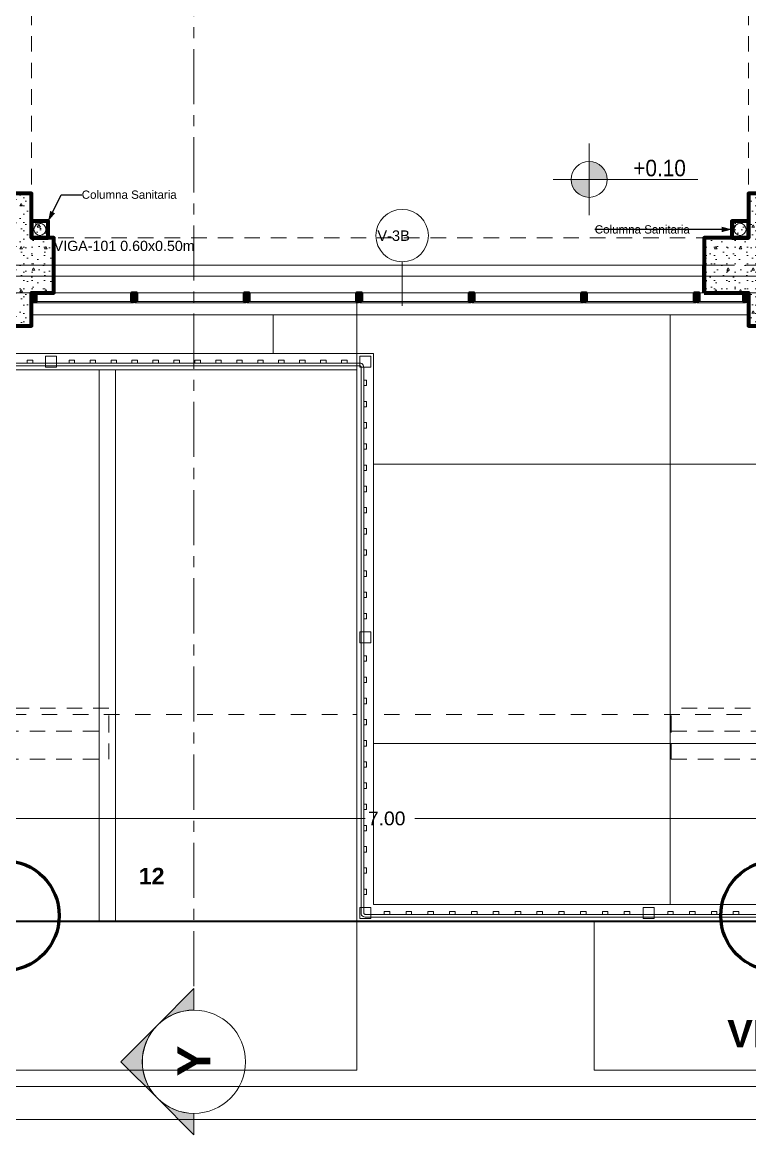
# Model space of a CAD drawing. Header units: inches. Extents: x -38 to 5698, y -33 to 92.
# Drawn here: x 37.48 to 44.08, y -0.44 to 9.65 of the extents above; entities that cross this region are included whole.
import ezdxf

# ---------------------------------------------------------------- set-up
doc = ezdxf.new("R2010")
doc.units = ezdxf.units.IN
doc.header["$MEASUREMENT"] = 0
doc.set_wipeout_variables(frame=1)
for name, pattern in [('ACAD_ISO04W100', [30, 24, -3, 0, -3]), ('Hidden Line', [0.195611, 0.141111, -0.0545]), ('Línea Oculta', [0.195611, 0.141111, -0.0545]), ('Punto & Raya', [0.65, 0.5, -0.075, 0, -0.075]), ('Rayas', [0.282222, 0.141111, -0.141111]), ('Wipeout_Contour', [1, 0, -1])]:
    doc.linetypes.add(name, pattern=pattern)
for name, color, linetype in [('02 _ ARQ _ ALB _ Cotas Ejes', 7, 'Continuous'), ('02 _ ARQ _ ALB _ Ejes Generales', 7, 'Continuous'), ('02 _ ARQ _ ZON _ Espacio.3D', 7, 'Continuous'), ('08 _ STR _ EXT _ 06 Columnas', 7, 'Continuous'), ('08 _ STR _ EXT _ 06 Elementos de Fachada', 7, 'Continuous'), ('08 _ STR _ EXT _ 07 Losa Aligerada', 7, 'Continuous'), ('08 _ STR _ EXT _ 08 Placas Inclinadas', 7, 'Continuous'), ('08 _ STR _ EXT _ 09 Vigas', 7, 'Continuous'), ('08 _ STR _ EXT _ 10 Vereda Exterior', 7, 'Continuous'), ('08 _ STR _ EXT _ Cerco Perimetrico', 7, 'Continuous'), ('08 _ STR _ EXT _ Estacionamiento-Pavimento', 7, 'Continuous'), ('08 _ STR _ EXT _ Pista exterior', 7, 'Continuous'), ('Dibujo 2D - General', 7, 'Continuous'), ('ESQUEMAS', 7, 'Continuous'), ('Estructura - 04 MURO', 253, 'Continuous'), ('Estructura - Carga', 7, 'Continuous'), ('Estructura Compleja - Cubiertas', 7, 'Continuous'), ('Interior - Equipamiento', 7, 'Continuous'), ('Marcador - Secciones', 251, 'Continuous'), ('MEP - HVAC', 7, 'Continuous'), ('Notas - Etiquetas', 251, 'Continuous'), ('Notas - Textos', 7, 'Continuous')]:
    doc.layers.add(name, color=color, linetype=linetype)
doc.styles.add('Estilo_Generado_1', font='swisseb.ttf')
doc.styles.add('Estilo_Generado_4', font='swisse.ttf')
doc.styles.add('Estilo_Generado_8', font='arialbd.ttf')
doc.dimstyles.new('Estilo_Generado__1', dxfattribs={"dimtxt": 0.125, "dimasz": 0.095, "dimexe": 0.18, "dimexo": 0.3, "dimgap": 0, "dimtad": 0, "dimtih": 1, "dimtoh": 1, "dimzin": 0, "dimdsep": 46, "dimtxsty": 'Estilo_Generado_4', "dimblk": 'ARROWHEAD_6', "dimblk1": 'ARROWHEAD_6', "dimblk2": 'ARROWHEAD_6', "dimcen": 0.09, "dimse1": 1, "dimse2": 1, "dimclrd": 144, "dimclre": 144, "dimclrt": 7, "dimadec": 0, "dimazin": 0, "dimtfac": 1, "dimtdec": 4, "dimtmove": 0, "dimatfit": 3, "dimfxl": 1, "dimtolj": 1, "dimtzin": 0, "dimarcsym": 0})
doc.dimstyles.new('Estilo_Generado__8', dxfattribs={"dimtxt": 0.18, "dimasz": 0.0912, "dimexe": 0.18, "dimexo": 0.0625, "dimgap": 0, "dimtad": 0, "dimtih": 1, "dimtoh": 1, "dimdec": 4, "dimzin": 0, "dimdsep": 46, "dimcen": 0.09, "dimadec": 0, "dimazin": 0, "dimtfac": 1, "dimtdec": 4, "dimtmove": 0, "dimatfit": 3, "dimldrblk": 'ARROWHEAD_5', "dimfxl": 1, "dimtolj": 1, "dimtzin": 0, "dimarcsym": 0})
pattern_1 = [(0, (0, 0), (0, 0.3897114), [0.024375, -0.200625]), (0, (0.1125, 0.19486), (0, 0.3897114), [0.024375, -0.200625]), (60, (0, 0), (-0.3375, 0.1948557), [0.024375, -0.200625]), (60, (0.225, 0), (-0.3375, 0.1948557), [0.024375, -0.200625]), (120, (0.02437, 0), (0.3375, 0.1948557), [0.024375, -0.200625]), (120, (0.24938, 0), (0.3375, 0.1948557), [0.024375, -0.200625]), (0, (0, 0.0375), (0, 0.075), [0, -0.075, 0, -0.1125]), (45, (0.0375, 0.0375), (-0.05303301, 0.05303301), [0, -0.05625, 0, -0.09375])]
pattern_2 = [(0, (0, 0), (0, 0.3117692), [0.03, -0.15]), (0, (0.09, 0.1559), (0, 0.3117692), [0.03, -0.15]), (60, (0, 0), (-0.27, 0.1558846), [0.03, -0.15]), (60, (0.18, 0), (-0.27, 0.1558846), [0.03, -0.15]), (120, (0.03, 0), (0.27, 0.1558846), [0.03, -0.15]), (120, (0.21, 0), (0.27, 0.1558846), [0.03, -0.15]), (0, (0, 0.03), (0, 0.06), [0, -0.06, 0, -0.09]), (45, (0.03, 0.03), (-0.04242641, 0.04242641), [0, -0.045, 0, -0.075])]

# ---------------------------------------------------------------- blocks, each defined once
blk = doc.blocks.new('*D15')
at = {"layer": '02 _ ARQ _ ALB _ Cotas Ejes', "color": 144, "linetype": 'Continuous', "lineweight": 13, "transparency": 16777216}
for p, q in [((37.32, 2.337), (37.32, 2.524)), ((44.32, 2.337), (44.32, 2.524)), ((37.32, 2.431), (40.595, 2.431)), ((41.045, 2.431), (44.32, 2.431))]:
    blk.add_line(p, q, dxfattribs=at)
at = {"layer": '02 _ ARQ _ ALB _ Cotas Ejes', "color": 152, "linetype": 'Continuous', "lineweight": 35, "transparency": 16777216}
for p, q in [((37.37, 2.481), (37.27, 2.381)), ((44.37, 2.481), (44.27, 2.381))]:
    blk.add_line(p, q, dxfattribs=at)
at = {"layer": '02 _ ARQ _ ALB _ Cotas Ejes', "color": 7, "lineweight": 35, "transparency": 16777216, "insert": (40.62, 2.368), "char_height": 0.125, "attachment_point": 7, "style": 'Estilo_Generado_4'}
blk.add_mtext('\\A1;{\\pql;\\fSwis721 Ex BT|b0|i0|c0|p34;7.00}', dxfattribs=at)
blk = doc.blocks.new('ARROWHEAD_6')
at = {"color": 0, "linetype": 'Continuous', "lineweight": 0}
for p, q in [((0, 0), (-1, 0)), ((-0.5, -0.5), (0.5, 0.5))]:
    blk.add_line(p, q, dxfattribs=at)
blk = doc.blocks.new('ARROWHEAD_5')
at = {"linetype": 'Continuous', "lineweight": 0}
blk.add_hatch(color=0, dxfattribs=at).paths.add_polyline_path([(-1, 0.2679), (0, 0), (-1, -0.2679)])
at = {"color": 0, "linetype": 'Continuous', "lineweight": 0}
blk.add_line((0, 0), (-1, 0), dxfattribs=at)

msp = doc.modelspace()

# ---------------------------------------------------------------- hatches: boundary and pattern name
at = {"linetype": 'Continuous', "lineweight": 13, "true_color": 0x636466}
for points in [[(42.626, 8.229), (42.788, 8.229), (42.776, 8.291), (42.741, 8.344), (42.688, 8.379), (42.626, 8.392)], [(42.626, 8.229), (42.463, 8.229), (42.476, 8.167), (42.511, 8.114), (42.563, 8.079), (42.626, 8.067)]]:
    msp.add_hatch(color=251, dxfattribs=at).paths.add_polyline_path(points)
at = {"layer": '08 _ STR _ EXT _ 10 Vereda Exterior', "linetype": 'Continuous', "lineweight": 13}
h = msp.add_hatch(dxfattribs=at)
h.set_pattern_fill('RETÍCULA_100X100_0002', color=251, style=0, pattern_type=2)
h.set_pattern_definition([(360, (3.7574, 18.3027), (0, 2.53199), []), (90, (3.7574, 18.3027), (-3.6, 0), [])])
h.paths.add_polyline_path([(2.17, 3.621), (4.291, 1.5), (9.32, 1.5), (9.32, 6.5), (40.52, 6.5), (40.52, 1.5), (52.92, 1.5), (52.92, 19.086), (51.57, 19.086), (51.57, 7.2), (9.07, 7.2), (9.07, 7.85), (6.52, 7.85, -0.414214), (6.27, 8.1), (6.27, 8.85, -0.414213), (6.52, 9.1), (9.07, 9.1), (9.07, 12), (6.52, 12, -0.414214), (6.27, 12.25), (6.27, 13, -0.414213), (6.52, 13.25), (9.07, 13.25), (9.07, 16.15), (6.52, 16.15, -0.414214), (6.27, 16.4), (6.27, 17.15, -0.414213), (6.52, 17.4), (8.77, 17.4), (8.771, 21.05), (2.17, 21.05)])
at = {"layer": 'Estructura - Carga', "linetype": 'Continuous', "lineweight": 13}
h = msp.add_hatch(dxfattribs=at)
h.set_pattern_fill('HORMIGÓN_ARMADO_0002', color=251, style=0, pattern_type=2)
h.set_pattern_definition(pattern_2)
h.paths.add_polyline_path([(37.57, 7.7), (37.72, 7.7), (37.72, 7.85), (37.57, 7.85)])
h = msp.add_hatch(dxfattribs=at)
h.set_pattern_fill('HORMIGÓN_ARMADO_0002', color=251, style=0, pattern_type=2)
h.set_pattern_definition(pattern_2)
h.paths.add_polyline_path([(43.92, 7.7), (44.07, 7.7), (44.07, 7.85), (43.92, 7.85)])
at = {"layer": 'Marcador - Secciones', "linetype": 'Continuous', "lineweight": 13}
for points in [[(39.042, 0.888), (38.711, 0.557, -0.198912), (39.042, 0.694)], [(38.711, -0.106, -0.414214), (38.711, 0.557), (38.38, 0.225)], [(39.042, -0.437), (39.042, -0.243, -0.198912), (38.711, -0.106)]]:
    msp.add_hatch(color=7, dxfattribs=at).paths.add_polyline_path(points)

# ---------------------------------------------------------------- linework, layer by layer
at = {"color": 251, "linetype": 'Continuous', "lineweight": 13, "true_color": 0x636466}
for p, q in [((42.626, 7.904), (42.626, 8.554)), ((42.301, 8.229), (43.612, 8.229))]:
    msp.add_line(p, q, dxfattribs=at)
msp.add_circle((42.626, 8.229), 0.163, dxfattribs=at)
at = {"layer": '02 _ ARQ _ ALB _ Ejes Generales', "color": 252, "linetype": 'Punto & Raya', "lineweight": 13}
msp.add_line((5.845, 7.45), (54.57, 7.45), dxfattribs=at)
at = {"layer": '02 _ ARQ _ ALB _ Ejes Generales', "color": 7, "linetype": 'Continuous', "lineweight": 60}
msp.add_circle((37.32, 1.55), 0.5, dxfattribs=at)
at = {"layer": '02 _ ARQ _ ZON _ Espacio.3D', "color": 254, "linetype": 'Continuous', "lineweight": 0, "flags": 128}
msp.add_lwpolyline([(23.57, 7.45), (30.07, 7.45), (30.07, 8.1), (30.57, 8.1), (30.57, 7.7), (30.97, 7.7), (30.97, 7.45), (36.87, 7.45), (36.87, 7.7), (37.07, 7.7), (37.07, 8.1), (37.57, 8.1), (37.57, 7.7), (37.77, 7.7), (37.77, 7.45), (43.67, 7.45), (43.67, 7.7), (44.07, 7.7), (44.07, 8.1), (44.32, 8.1)], dxfattribs=at)
at = {"layer": '08 _ STR _ EXT _ 07 Losa Aligerada', "color": 7, "linetype": 'Rayas', "lineweight": 18, "flags": 128}
msp.add_lwpolyline([(8.17, 27.939), (7.67, 27.939), (7.67, 5.8), (25.235, 5.8), (25.235, 7.2), (30.431, 7.2), (30.431, 6), (37.07, 6), (37.07, 3.375), (44.57, 3.375), (44.57, 6.05), (52.32, 6.05), (52.32, 15), (51.57, 15), (51.57, 15.15), (51.57, 15.8), (51.57, 18.1), (51.57, 18.1), (51.57, 20.35), (46.67, 20.35), (46.67, 22.35), (46.67, 22.6), (46.67, 24.5), (46.67, 24.75), (46.67, 26.75), (51.57, 26.75), (51.57, 29.7), (51.57, 29.7), (51.57, 35.2), (52.37, 35.2), (52.52, 35.2), (52.52, 41.1), (38.955, 41.1), (38.955, 40.8), (34.048, 40.8), (34.048, 40.5), (23.37, 40.5), (23.37, 43.874), (16.27, 43.874), (16.27, 39.9), (11.12, 39.9), (11.12, 40.95), (8.02, 40.95), (8.02, 37.7), (9.07, 37.7), (9.07, 33.9), (8.17, 33.9)], close=True, dxfattribs=at)
at = {"layer": '08 _ STR _ EXT _ 07 Losa Aligerada', "color": 7, "linetype": 'Continuous', "lineweight": 18, "flags": 128}
msp.add_lwpolyline([(9.07, 30.7), (9.07, 17.4), (6.52, 17.4, 0.414213), (6.27, 17.15), (6.27, 16.4, 0.414071), (6.52, 16.15), (9.07, 16.15), (9.07, 13.25), (6.52, 13.25, 0.414229), (6.27, 13), (6.27, 12.25, 0.414214), (6.52, 12), (9.07, 12), (9.07, 9.1), (6.52, 9.1, 0.414244), (6.27, 8.85), (6.27, 8.1, 0.414204), (6.52, 7.85), (9.07, 7.85), (9.07, 7.2), (51.57, 7.2)], format="xyb", dxfattribs=at)
at = {"layer": '08 _ STR _ EXT _ 08 Placas Inclinadas', "color": 251, "linetype": 'Línea Oculta', "lineweight": 13}
for p, q in [((37.07, 3.225), (38.27, 3.225)), ((43.37, 3.225), (44.57, 3.225))]:
    msp.add_line(p, q, dxfattribs=at)
at = {"layer": '08 _ STR _ EXT _ 08 Placas Inclinadas', "color": 251, "linetype": 'Línea Oculta', "lineweight": 13, "flags": 128}
for points in [[(38.27, 3.432), (37.07, 3.432)], [(38.27, 3.225), (38.27, 3.432)], [(44.57, 3.432), (43.37, 3.432)], [(43.37, 3.225), (43.37, 3.432)], [(38.27, 2.971), (38.27, 3.225)], [(43.37, 2.971), (43.37, 3.225)], [(37.07, 2.971), (38.27, 2.971)], [(43.37, 2.971), (44.57, 2.971)]]:
    msp.add_lwpolyline(points, dxfattribs=at)
at = {"layer": '08 _ STR _ EXT _ 09 Vigas', "color": 251, "linetype": 'Hidden Line', "lineweight": 13}
for p, q in [((37.57, 7.7), (37.57, 16.9)), ((44.07, 7.7), (44.07, 16.9)), ((37.57, 7.7), (44.07, 7.7))]:
    msp.add_line(p, q, dxfattribs=at)
at = {"layer": '08 _ STR _ EXT _ 10 Vereda Exterior', "color": 7, "linetype": 'Continuous', "lineweight": 13}
for p, q in [((70.72, 0), (0, 0)), ((70.72, -0.3), (0, -0.3))]:
    msp.add_line(p, q, dxfattribs=at)
at = {"layer": '08 _ STR _ EXT _ 10 Vereda Exterior', "color": 7, "linetype": 'Continuous', "lineweight": 18, "flags": 128}
msp.add_lwpolyline([(2.17, 21.05), (2.17, 3.621), (4.291, 1.5), (9.32, 1.5), (9.32, 6.5), (40.52, 6.5), (40.52, 1.5), (52.92, 1.5)], dxfattribs=at)
msp.add_lwpolyline([(51.57, 7.2), (9.07, 7.2), (9.07, 7.85), (6.52, 7.85, -0.414214), (6.27, 8.1), (6.27, 8.85, -0.414213), (6.52, 9.1), (9.07, 9.1), (9.07, 12), (6.52, 12, -0.414214), (6.27, 12.25), (6.27, 13, -0.414213), (6.52, 13.25), (9.07, 13.25), (9.07, 16.15), (6.52, 16.15, -0.414214), (6.27, 16.4), (6.27, 17.15, -0.414213), (6.52, 17.4), (8.77, 17.4), (8.771, 21.05)], format="xyb", dxfattribs=at)
at = {"layer": '08 _ STR _ EXT _ Estacionamiento-Pavimento', "color": 7, "linetype": 'Continuous', "lineweight": 13, "flags": 128}
for points in [[(9.32, 6.5), (40.52, 6.5)], [(40.52, 6.5), (40.52, 1.5)], [(40.52, 1.5), (9.32, 1.5)], [(9.32, 1.5), (40.52, 1.5)], [(40.52, 1.5), (40.52, 0.15)], [(40.52, 0.15), (9.32, 0.15)]]:
    msp.add_lwpolyline(points, dxfattribs=at)
at = {"layer": '08 _ STR _ EXT _ Pista exterior', "color": 7, "linetype": 'Continuous', "lineweight": 13, "flags": 128}
msp.add_lwpolyline([(0, -0.3), (70.72, -0.3)], dxfattribs=at)
at = {"layer": 'ESQUEMAS', "color": 7, "linetype": 'Continuous', "lineweight": 13, "flags": 128}
msp.add_lwpolyline([(51.42, 7.35), (9.22, 7.35), (9.22, 8.15), (6.52, 8.15), (6.52, 8.9), (9.22, 8.9), (9.22, 12.275), (6.52, 12.275), (6.52, 13.025), (9.22, 13.025), (9.22, 16.4), (6.52, 16.4), (6.52, 17.15), (9.22, 17.15), (9.22, 30.953), (8.25, 30.953), (8.25, 33.82), (9.22, 33.82), (9.22, 39.75), (51.42, 39.75), (51.42, 17.95), (52.77, 17.95), (52.77, 15.15), (51.42, 15.15)], close=True, dxfattribs=at)
at = {"layer": 'Estructura - 04 MURO', "color": 165, "linetype": 'Continuous', "lineweight": 15}
for p, q in [((14.02, 7.45), (43.67, 7.45)), ((14.02, 7.2), (43.67, 7.2))]:
    msp.add_line(p, q, dxfattribs=at)
at = {"layer": 'Estructura - 04 MURO', "color": 7, "linetype": 'Continuous', "lineweight": 80}
msp.add_line((43.67, 7.2), (43.67, 7.45), dxfattribs=at)
msp.add_line((43.67, 7.2), (43.67, 7.45), dxfattribs=at)
at = {"layer": 'Estructura - Carga', "color": 7, "linetype": 'Continuous', "lineweight": 80, "flags": 128}
for points in [[(37.57, 7.7), (37.72, 7.7), (37.72, 7.85), (37.57, 7.85)], [(43.92, 7.7), (44.07, 7.7), (44.07, 7.85), (43.92, 7.85)]]:
    msp.add_lwpolyline(points, close=True, dxfattribs=at)
at = {"layer": 'Marcador - Secciones', "color": 7, "linetype": 'Continuous', "lineweight": 13, "flags": 128}
for points in [[(39.042, 0.888), (39.042, 0.694, 0.198912), (38.711, 0.557)], [(38.711, -0.106, -0.414214), (38.711, 0.557), (38.38, 0.225)], [(39.042, -0.437), (39.042, -0.243, -0.198912), (38.711, -0.106)]]:
    msp.add_lwpolyline(points, format="xyb", close=True, dxfattribs=at)
at = {"layer": 'Marcador - Secciones', "color": 7, "linetype": 'Continuous', "lineweight": 13}
msp.add_circle((39.042, 0.225), 0.468, dxfattribs=at)
at = {"layer": 'MEP - HVAC', "color": 7, "linetype": 'Continuous', "lineweight": 13, "flags": 128}
for points in [[(37.645, 7.829, -1), (37.645, 7.721, -1)], [(43.995, 7.721, -1), (43.995, 7.829, -1)]]:
    msp.add_lwpolyline(points, format="xyb", close=True, dxfattribs=at)
at = {"layer": 'Notas - Etiquetas', "color": 144, "linetype": 'Continuous', "lineweight": 13}
msp.add_line((40.93, 7.381), (40.93, 7.481), dxfattribs=at)
at = {"layer": 'Notas - Etiquetas', "color": 144, "linetype": 'Continuous', "lineweight": 13, "flags": 128}
msp.add_lwpolyline([(41.168, 7.719, 1), (40.692, 7.719, 1)], format="xyb", close=True, dxfattribs=at)

# ---------------------------------------------------------------- texts
at = {"color": 251, "lineweight": 13, "true_color": 0x636466, "insert": (43.026, 8.255), "char_height": 0.15, "attachment_point": 7, "style": 'Estilo_Generado_4'}
msp.add_mtext('\\A1;{\\W0.900000x;\\pql;\\fSwis721 Ex BT|b0|i0|c0|p34;+0.10}', dxfattribs=at)
at = {"layer": 'Interior - Equipamiento', "color": 252, "lineweight": 13, "insert": (38.542, 1.909), "char_height": 0.15, "attachment_point": 4, "style": 'Estilo_Generado_8'}
msp.add_mtext('\\A1;{\\pql;\\fArial|b1|i0|c0|p34;12}', dxfattribs=at)
at = {"layer": 'Marcador - Secciones', "color": 5, "lineweight": 25, "insert": (39.192, 0.372), "char_height": 0.3, "attachment_point": 9, "rotation": 90, "style": 'Estilo_Generado_1'}
msp.add_mtext('\\A1;{\\pqr;\\pt0;\\fSwis721 Ex BT|b1|i0|c0|p34;Y}', dxfattribs=at)
at = {"layer": 'Notas - Etiquetas', "color": 8, "linetype": 'Continuous', "lineweight": 35, "char_height": 0.075, "attachment_point": 4, "style": 'Estilo_Generado_4'}
for insert in [(38.024, 8.09), (42.677, 7.775)]:
    msp.add_mtext('\\A1;{\\pql;\\fSwis721 Ex BT|b0|i0|c0|p34;Columna Sanitaria}', dxfattribs=dict(at, insert=insert))
at = {"layer": 'Notas - Etiquetas', "color": 8, "linetype": 'Continuous', "lineweight": 13, "insert": (37.77, 7.672), "char_height": 0.0925, "attachment_point": 1, "style": 'Estilo_Generado_4'}
msp.add_mtext('\\A1;{\\pql;\\fSwis721 Ex BT|b0|i0|c0|p34;VIGA-101\\fSwis721 Ex BT|b0|i0|c0|p34; \\fSwis721 Ex BT|b0|i0|c0|p34;0.60\\fSwis721 Ex BT|b0|i0|c0|p34;x\\fSwis721 Ex BT|b0|i0|c0|p34;0.50\\fSwis721 Ex BT|b0|i0|c0|p34;m}', dxfattribs=at)
at = {"layer": 'Notas - Etiquetas', "color": 8, "lineweight": 35, "insert": (40.705, 7.766), "char_height": 0.095, "attachment_point": 1, "style": 'Estilo_Generado_4'}
msp.add_mtext('\\A1;{\\pqj;\\pt0,46;\\fSwis721 Ex BT|b0|i0|c0|p34;V-3B\\fSwis721 Ex BT|b0|i0|c0|p34;\\A1{\\H.66x;\\S^  ;}\\fSwis721 Ex BT|b0|i0|c0|p34;\\fSwis721 Ex BT|b0|i0|c0|p34;\\A1{\\H.66x;\\S^  ;}\\fSwis721 Ex BT|b0|i0|c0|p34; \\fSwis721 Ex BT|b0|i0|c0|p34;\\fSwis721 Ex BT|b0|i0|c0|p34;\\fSwis721 Ex BT|b0|i0|c0|p34;\\fSwis721 Ex BT|b0|i0|c0|p34;\\fSwis721 Ex BT|b0|i0|c0|p34;\\fSwis721 Ex BT|b0|i0|c0|p34;\\fSwis721 Ex BT|b0|i0|c0|p34;\\fSwis721 Ex BT|b0|i0|c0|p34;\\fSwis721 Ex BT|b0|i0|c0|p34;\\fSwis721 Ex BT|b0|i0|c0|p34;\\fSwis721 Ex BT|b0|i0|c0|p34;\\fSwis721 Ex BT|b0|i0|c0|p34;\\fSwis721 Ex BT|b0|i0|c0|p34;\\fSwis721 Ex BT|b0|i0|c0|p34;\\fSwis721 Ex BT|b0|i0|c0|p34;\\fSwis721 Ex BT|b0|i0|c0|p34;\\fSwis721 Ex BT|b0|i0|c0|p34;\\fSwis721 Ex BT|b0|i0|c0|p34;\\fSwis721 Ex BT|b0|i0|c0|p34;\\fSwis721 Ex BT|b0|i0|c0|p34;\\fSwis721 Ex BT|b0|i0|c0|p34;\\fSwis721 Ex BT|b0|i0|c0|p34;\\fSwis721 Ex BT|b0|i0|c0|p34;\\fSwis721 Ex BT|b0|i0|c0|p34;\\fSwis721 Ex BT|b0|i0|c0|p34;\\fSwis721 Ex BT|b0|i0|c0|p34;\\fSwis721 Ex BT|b0|i0|c0|p34;\\fSwis721 Ex BT|b0|i0|c0|p34;\\fSwis721 Ex BT|b0|i0|c0|p34;\\fSwis721 Ex BT|b0|i0|c0|p34;\\fSwis721 Ex BT|b0|i0|c0|p34;\\fSwis721 Ex BT|b0|i0|c0|p34;\\fSwis721 Ex BT|b0|i0|c0|p34;\\fSwis721 Ex BT|b0|i0|c0|p34;\\fSwis721 Ex BT|b0|i0|c0|p34;\\fSwis721 Ex BT|b0|i0|c0|p34;\\fSwis721 Ex BT|b0|i0|c0|p34;\\fSwis721 Ex BT|b0|i0|c0|p34;\\fSwis721 Ex BT|b0|i0|c0|p34;\\fSwis721 Ex BT|b0|i0|c0|p34;\\fSwis721 Ex BT|b0|i0|c0|p34;\\fSwis721 Ex BT|b0|i0|c0|p34;\\fSwis721 Ex BT|b0|i0|c0|p34;}', dxfattribs=at)

# ---------------------------------------------------------------- leaders
at = {"layer": 'Notas - Etiquetas', "color": 8, "linetype": 'Continuous', "lineweight": 13, "annotation_type": 0, "has_hookline": 1, "text_width": 1.017}
for points, hookline_direction in [([(37.72, 7.85), (37.837, 8.09), (38.024, 8.09)], 0), ([(43.92, 7.775), (42.677, 7.775)], 1)]:
    msp.add_leader(points, dimstyle='Estilo_Generado__8', dxfattribs=dict(at, hookline_direction=hookline_direction))

# ---------------------------------------------------------------- next in the draw order: wipeouts: each hides what was drawn before it
at = {"color": 254, "linetype": 'Wipeout_Contour', "lineweight": 0, "ltscale": 165.73159}
msp.add_wipeout([(44.07, 7.2), (37.57, 7.2), (37.57, 7), (44.07, 7)], dxfattribs=at).dxf.layer = '08 _ STR _ EXT _ 06 Elementos de Fachada'
at = {"color": 254, "linetype": 'Wipeout_Contour', "lineweight": 0, "ltscale": 122.869433}
msp.add_wipeout([(40.52, 6.5), (40.67, 6.5), (40.67, 6.65)], dxfattribs=at).dxf.layer = '08 _ STR _ EXT _ Cerco Perimetrico'
at = {"color": 254, "linetype": 'Wipeout_Contour', "lineweight": 0, "ltscale": 121.438308}
msp.add_wipeout([(40.67, 1.65), (40.52, 1.5), (40.67, 1.5)], dxfattribs=at).dxf.layer = '08 _ STR _ EXT _ Cerco Perimetrico'
at = {"color": 254, "linetype": 'Wipeout_Contour', "lineweight": 0, "ltscale": 226.824104}
msp.add_wipeout([(42.67, 0.15), (70.72, 0.15), (70.72, 1.5), (42.67, 1.5)], dxfattribs=at).dxf.layer = 'Estructura Compleja - Cubiertas'

# ---------------------------------------------------------------- next in the draw order: hatches: boundary and pattern name
at = {"linetype": 'Continuous', "lineweight": 13, "true_color": 0x636466}
for points in [[(37.57, 7.12), (37.61, 7.12), (37.61, 7.2), (37.57, 7.2)], [(38.52, 7.12), (38.52, 7.2), (38.48, 7.2), (38.48, 7.12)], [(39.54, 7.12), (39.54, 7.2), (39.5, 7.2), (39.5, 7.12)], [(40.56, 7.12), (40.56, 7.2), (40.52, 7.2), (40.52, 7.12)], [(41.58, 7.12), (41.58, 7.2), (41.54, 7.2), (41.54, 7.12)], [(42.6, 7.12), (42.6, 7.2), (42.56, 7.2), (42.56, 7.12)], [(43.62, 7.12), (43.62, 7.2), (43.58, 7.2), (43.58, 7.12)], [(44.07, 7.12), (44.07, 7.2), (44.03, 7.2), (44.03, 7.12)]]:
    msp.add_hatch(color=251, dxfattribs=at).paths.add_polyline_path(points)
at = {"layer": '08 _ STR _ EXT _ 06 Columnas', "linetype": 'Continuous', "lineweight": 9}
h = msp.add_hatch(dxfattribs=at)
h.set_pattern_fill('HORMIGÓN_EN_MASA_0002', style=0, pattern_type=2)
h.set_pattern_definition(pattern_1)
h.paths.add_polyline_path([(36.87, 7.2), (37.07, 7.2), (37.07, 6.9), (37.57, 6.9), (37.57, 7.2), (37.77, 7.2), (37.77, 7.7), (37.57, 7.7), (37.57, 8.1), (37.07, 8.1), (37.07, 7.7), (36.87, 7.7)])
h = msp.add_hatch(dxfattribs=at)
h.set_pattern_fill('HORMIGÓN_EN_MASA_0002', style=0, pattern_type=2)
h.set_pattern_definition(pattern_1)
h.paths.add_polyline_path([(43.67, 7.2), (44.07, 7.2), (44.07, 6.9), (44.57, 6.9), (44.57, 8.1), (44.07, 8.1), (44.07, 7.7), (43.67, 7.7)])
at = {"layer": 'Estructura Compleja - Cubiertas', "linetype": 'Continuous', "lineweight": 13}
h = msp.add_hatch(dxfattribs=at)
h.set_pattern_fill('CEMENTO_PULIDO_1_50X3_00_69', color=252, style=0, pattern_type=2)
h.set_pattern_definition([(0, (0, 0), (0, 1.5), []), (90, (0, 0), (-3, 0), [])])
h.paths.add_polyline_path([(42.67, 0.15), (70.72, 0.15), (70.72, 1.5), (42.67, 1.5)])

# ---------------------------------------------------------------- next in the draw order: linework, layer by layer
at = {"color": 251, "linetype": 'Línea Oculta', "lineweight": 13, "flags": 128}
for points in [[(37.57, 7.2), (37.57, 7.12)], [(37.57, 7.2), (37.61, 7.2)], [(38.48, 7.2), (37.61, 7.2)], [(37.61, 7.12), (37.61, 7.2)], [(38.48, 7.2), (38.48, 7.12)], [(38.48, 7.2), (38.5, 7.2), (38.52, 7.2)], [(39.5, 7.2), (38.52, 7.2)], [(38.52, 7.12), (38.52, 7.2)], [(39.5, 7.2), (39.5, 7.12)], [(39.5, 7.2), (39.52, 7.2), (39.54, 7.2)], [(40.52, 7.2), (39.54, 7.2)], [(39.54, 7.12), (39.54, 7.2)], [(40.52, 7.2), (40.52, 7.12)], [(40.52, 7.2), (40.54, 7.2), (40.56, 7.2)], [(41.54, 7.2), (40.56, 7.2)], [(40.56, 7.12), (40.56, 7.2)], [(41.54, 7.2), (41.54, 7.12)], [(41.54, 7.2), (41.56, 7.2), (41.58, 7.2)], [(42.56, 7.2), (41.58, 7.2)], [(41.58, 7.12), (41.58, 7.2)], [(42.56, 7.2), (42.56, 7.12)], [(42.56, 7.2), (42.58, 7.2), (42.6, 7.2)], [(43.58, 7.2), (42.6, 7.2)], [(42.6, 7.12), (42.6, 7.2)], [(43.58, 7.2), (43.58, 7.12)], [(43.58, 7.2), (43.6, 7.2), (43.62, 7.2)], [(44.03, 7.2), (43.62, 7.2)], [(43.62, 7.12), (43.62, 7.2)], [(44.03, 7.2), (44.03, 7.12)], [(44.03, 7.2), (44.07, 7.2)], [(44.07, 7.12), (44.07, 7.2)], [(37.57, 7.12), (37.61, 7.12)], [(37.595, 7.11), (37.595, 7.12)], [(37.595, 7.11), (38.495, 7.11)], [(38.48, 7.12), (37.61, 7.12)], [(38.48, 7.12), (38.5, 7.12), (38.52, 7.12)], [(38.495, 7.11), (38.495, 7.12)], [(38.505, 7.11), (38.505, 7.12)], [(38.505, 7.11), (39.515, 7.11)], [(39.5, 7.12), (38.52, 7.12)], [(39.5, 7.12), (39.52, 7.12), (39.54, 7.12)], [(39.515, 7.11), (39.515, 7.12)], [(39.525, 7.11), (39.525, 7.12)], [(39.525, 7.11), (40.535, 7.11)], [(40.52, 7.12), (39.54, 7.12)], [(40.52, 7.12), (40.54, 7.12), (40.56, 7.12)], [(40.535, 7.11), (40.535, 7.12)], [(40.545, 7.11), (40.545, 7.12)], [(40.545, 7.11), (41.555, 7.11)], [(41.54, 7.12), (40.56, 7.12)], [(41.54, 7.12), (41.56, 7.12), (41.58, 7.12)], [(41.555, 7.11), (41.555, 7.12)], [(41.565, 7.11), (41.565, 7.12)], [(41.565, 7.11), (42.575, 7.11)], [(42.56, 7.12), (41.58, 7.12)], [(42.56, 7.12), (42.58, 7.12), (42.6, 7.12)], [(42.575, 7.11), (42.575, 7.12)], [(42.585, 7.11), (42.585, 7.12)], [(42.585, 7.11), (43.595, 7.11)], [(43.58, 7.12), (42.6, 7.12)], [(43.58, 7.12), (43.6, 7.12), (43.62, 7.12)], [(43.595, 7.11), (43.595, 7.12)], [(43.605, 7.11), (43.605, 7.12)], [(43.605, 7.11), (44.045, 7.11)], [(44.03, 7.12), (43.62, 7.12)], [(44.03, 7.12), (44.07, 7.12)], [(44.045, 7.11), (44.045, 7.12)]]:
    msp.add_lwpolyline(points, dxfattribs=at)
at = {"color": 7, "linetype": 'Continuous', "lineweight": 60, "flags": 128}
for points in [[(37.57, 7.12), (37.61, 7.12), (37.61, 7.2), (37.57, 7.2)], [(38.52, 7.12), (38.48, 7.12), (38.48, 7.2), (38.52, 7.2)], [(39.54, 7.12), (39.5, 7.12), (39.5, 7.2), (39.54, 7.2)], [(40.56, 7.12), (40.52, 7.12), (40.52, 7.2), (40.56, 7.2)], [(41.58, 7.12), (41.54, 7.12), (41.54, 7.2), (41.58, 7.2)], [(42.6, 7.12), (42.56, 7.12), (42.56, 7.2), (42.6, 7.2)], [(43.62, 7.12), (43.58, 7.12), (43.58, 7.2), (43.62, 7.2)], [(44.07, 7.12), (44.03, 7.12), (44.03, 7.2), (44.07, 7.2)]]:
    msp.add_lwpolyline(points, close=True, dxfattribs=at)
at = {"color": 7, "linetype": 'Continuous', "lineweight": 13, "flags": 128}
for points in [[(37.595, 7.11), (37.595, 7.12), (38.495, 7.12), (38.495, 7.11)], [(38.505, 7.11), (38.505, 7.12), (39.515, 7.12), (39.515, 7.11)], [(39.525, 7.11), (39.525, 7.12), (40.535, 7.12), (40.535, 7.11)], [(40.545, 7.11), (40.545, 7.12), (41.555, 7.12), (41.555, 7.11)], [(41.565, 7.11), (41.565, 7.12), (42.575, 7.12), (42.575, 7.11)], [(42.585, 7.11), (42.585, 7.12), (43.595, 7.12), (43.595, 7.11)], [(43.605, 7.11), (43.605, 7.12), (44.045, 7.12), (44.045, 7.11)]]:
    msp.add_lwpolyline(points, close=True, dxfattribs=at)
at = {"layer": '08 _ STR _ EXT _ 06 Columnas', "color": 7, "linetype": 'Continuous', "lineweight": 80, "flags": 128}
for points in [[(36.87, 7.2), (37.07, 7.2), (37.07, 6.9), (37.57, 6.9), (37.57, 7.2), (37.77, 7.2), (37.77, 7.7), (37.57, 7.7), (37.57, 8.1), (37.07, 8.1), (37.07, 7.7), (36.87, 7.7)], [(43.67, 7.2), (44.07, 7.2), (44.07, 6.9), (44.57, 6.9), (44.57, 8.1), (44.07, 8.1), (44.07, 7.7), (43.67, 7.7)]]:
    msp.add_lwpolyline(points, close=True, dxfattribs=at)
at = {"layer": '08 _ STR _ EXT _ 06 Elementos de Fachada', "color": 7, "linetype": 'Continuous', "lineweight": 13, "flags": 128}
for points in [[(44.07, 7.2), (37.57, 7.2)], [(37.57, 7), (44.07, 7)]]:
    msp.add_lwpolyline(points, dxfattribs=at)
at = {"layer": '08 _ STR _ EXT _ 09 Vigas', "color": 251, "linetype": 'Hidden Line', "lineweight": 13}
for p, q in [((9.57, 7.2), (51.57, 7.2)), ((37.57, 7.2), (37.07, 7.2)), ((44.57, 7.2), (44.07, 7.2))]:
    msp.add_line(p, q, dxfattribs=at)
at = {"layer": 'Estructura Compleja - Cubiertas', "color": 252, "linetype": 'Continuous', "lineweight": 13, "flags": 128}
for points in [[(42.67, 1.5), (70.72, 1.5)], [(42.67, 0.15), (42.67, 1.5)], [(70.72, 0.15), (42.67, 0.15)]]:
    msp.add_lwpolyline(points, dxfattribs=at)
at = {"layer": 'Notas - Etiquetas', "color": 144, "linetype": 'Continuous', "lineweight": 13}
msp.add_line((40.93, 7.081), (40.93, 7.381), dxfattribs=at)

# ---------------------------------------------------------------- next in the draw order: texts
at = {"layer": 'Notas - Textos', "color": 251, "linetype": 'Continuous', "lineweight": 13, "insert": (45.789, 0.605), "char_height": 0.25, "attachment_point": 2, "style": 'Estilo_Generado_1'}
msp.add_mtext('\\A1;{\\pqc;\\fSwis721 Ex BT|b1|i0|c0|p34;VEREDA\\fSwis721 Ex BT|b1|i0|c0|p34; PERIMETRAL}', dxfattribs=at)

# ---------------------------------------------------------------- next in the draw order: wipeouts: each hides what was drawn before it
at = {"color": 254, "linetype": 'Wipeout_Contour', "lineweight": 0, "ltscale": 104.520254}
msp.add_wipeout([(40.52, 6.65), (9.32, 6.65), (9.32, 6.5), (40.52, 6.5)], dxfattribs=at).dxf.layer = '08 _ STR _ EXT _ Cerco Perimetrico'

# ---------------------------------------------------------------- next in the draw order: linework, layer by layer
at = {"layer": '08 _ STR _ EXT _ Cerco Perimetrico', "color": 167, "linetype": 'Continuous', "lineweight": 18, "flags": 128}
for points in [[(37.53, 6.588), (37.53, 6.563), (37.58, 6.563), (37.58, 6.588)], [(37.695, 6.625), (37.695, 6.525), (37.795, 6.525), (37.795, 6.625)], [(37.91, 6.588), (37.91, 6.563), (37.96, 6.563), (37.96, 6.588)], [(38.1, 6.588), (38.1, 6.563), (38.15, 6.563), (38.15, 6.588)], [(38.29, 6.588), (38.29, 6.563), (38.34, 6.563), (38.34, 6.588)], [(38.48, 6.588), (38.48, 6.563), (38.53, 6.563), (38.53, 6.588)], [(38.67, 6.588), (38.67, 6.563), (38.72, 6.563), (38.72, 6.588)], [(38.86, 6.588), (38.86, 6.563), (38.91, 6.563), (38.91, 6.588)], [(39.05, 6.588), (39.05, 6.563), (39.1, 6.563), (39.1, 6.588)], [(39.24, 6.588), (39.24, 6.563), (39.29, 6.563), (39.29, 6.588)], [(39.43, 6.588), (39.43, 6.563), (39.48, 6.563), (39.48, 6.588)], [(39.62, 6.588), (39.62, 6.563), (39.67, 6.563), (39.67, 6.588)], [(39.81, 6.588), (39.81, 6.563), (39.86, 6.563), (39.86, 6.588)], [(40, 6.588), (40, 6.563), (40.05, 6.563), (40.05, 6.588)], [(40.19, 6.588), (40.19, 6.563), (40.24, 6.563), (40.24, 6.588)], [(40.38, 6.588), (40.38, 6.563), (40.43, 6.563), (40.43, 6.588)]]:
    msp.add_lwpolyline(points, close=True, dxfattribs=at)
at = {"layer": 'Interior - Equipamiento', "color": 252, "linetype": 'Continuous', "lineweight": 13, "flags": 128}
msp.add_lwpolyline([(38.181, 1.5), (38.331, 1.5), (38.331, 6.5), (38.181, 6.5)], close=True, dxfattribs=at)
at = {"layer": 'Marcador - Secciones', "color": 251, "linetype": 'Punto & Raya', "lineweight": 13}
msp.add_line((39.042, 46.211), (39.042, 0.888), dxfattribs=at)

# ---------------------------------------------------------------- next in the draw order: wipeouts: each hides what was drawn before it
at = {"color": 254, "linetype": 'Wipeout_Contour', "lineweight": 0, "ltscale": 123.892303}
msp.add_wipeout([(40.52, 6.65), (40.52, 6.5), (40.67, 6.65)], dxfattribs=at).dxf.layer = '08 _ STR _ EXT _ Cerco Perimetrico'

# ---------------------------------------------------------------- next in the draw order: linework, layer by layer
at = {"layer": '08 _ STR _ EXT _ Cerco Perimetrico', "color": 167, "linetype": 'Continuous', "lineweight": 18}
for p, q in [((40.529, 6.563), (9.336, 6.563)), ((40.529, 6.563), (9.336, 6.563)), ((40.545, 6.563), (40.529, 6.563)), ((40.545, 6.563), (40.529, 6.563)), ((40.546, 6.563), (40.545, 6.563)), ((40.546, 6.563), (40.545, 6.563)), ((40.555, 6.561), (40.546, 6.563)), ((40.555, 6.561), (40.546, 6.563)), ((40.564, 6.558), (40.555, 6.561)), ((40.564, 6.558), (40.555, 6.561)), ((40.572, 6.552), (40.564, 6.558)), ((40.572, 6.552), (40.564, 6.558))]:
    msp.add_line(p, q, dxfattribs=at)
at = {"layer": '08 _ STR _ EXT _ Cerco Perimetrico', "color": 7, "linetype": 'Continuous', "lineweight": 13, "flags": 128}
for points in [[(40.67, 6.65), (9.32, 6.65)], [(40.67, 6.65), (40.67, 6.5)], [(9.32, 6.5), (40.52, 6.5)]]:
    msp.add_lwpolyline(points, dxfattribs=at)

# ---------------------------------------------------------------- next in the draw order: wipeouts: each hides what was drawn before it
at = {"color": 254, "linetype": 'Wipeout_Contour', "lineweight": 0, "ltscale": 163.481357}
msp.add_wipeout([(40.67, 1.65), (40.67, 6.5), (40.52, 6.5), (40.52, 1.65)], dxfattribs=at).dxf.layer = '08 _ STR _ EXT _ Cerco Perimetrico'

# ---------------------------------------------------------------- next in the draw order: linework, layer by layer
at = {"layer": '08 _ STR _ EXT _ Cerco Perimetrico', "color": 167, "linetype": 'Continuous', "lineweight": 18}
for p, q in [((9.336, 6.538), (40.529, 6.538)), ((9.336, 6.538), (40.529, 6.538)), ((40.529, 6.538), (40.544, 6.538)), ((40.529, 6.538), (40.544, 6.538)), ((40.544, 6.538), (40.548, 6.537)), ((40.544, 6.538), (40.548, 6.537)), ((40.548, 6.537), (40.551, 6.536)), ((40.548, 6.537), (40.551, 6.536)), ((40.551, 6.536), (40.554, 6.534)), ((40.551, 6.536), (40.554, 6.534)), ((40.554, 6.534), (40.556, 6.531)), ((40.554, 6.534), (40.556, 6.531)), ((40.556, 6.531), (40.557, 6.528)), ((40.556, 6.531), (40.557, 6.528)), ((40.557, 6.528), (40.557, 6.527)), ((40.557, 6.528), (40.557, 6.527)), ((40.557, 6.527), (40.557, 6.524)), ((40.557, 6.527), (40.557, 6.524)), ((40.557, 6.524), (40.557, 6.5)), ((40.557, 6.524), (40.557, 6.5)), ((40.557, 6.5), (40.557, 6.484)), ((40.557, 6.5), (40.557, 6.484)), ((40.578, 6.544), (40.572, 6.552)), ((40.578, 6.544), (40.572, 6.552)), ((40.58, 6.537), (40.578, 6.544)), ((40.58, 6.537), (40.578, 6.544)), ((40.581, 6.535), (40.58, 6.537)), ((40.581, 6.535), (40.58, 6.537)), ((40.582, 6.526), (40.581, 6.535)), ((40.582, 6.526), (40.581, 6.535)), ((40.582, 6.5), (40.582, 6.526)), ((40.582, 6.5), (40.582, 6.526)), ((40.582, 6.484), (40.582, 6.5)), ((40.582, 6.484), (40.582, 6.5))]:
    msp.add_line(p, q, dxfattribs=at)
at = {"layer": '08 _ STR _ EXT _ Cerco Perimetrico', "color": 167, "linetype": 'Continuous', "lineweight": 18, "flags": 128}
for points in [[(40.545, 6.625), (40.545, 6.525), (40.645, 6.525), (40.645, 6.625)], [(40.607, 6.408), (40.582, 6.408), (40.582, 6.358), (40.607, 6.358)], [(40.607, 6.215), (40.582, 6.215), (40.582, 6.165), (40.607, 6.165)], [(40.607, 6.023), (40.582, 6.023), (40.582, 5.973), (40.607, 5.973)], [(40.607, 5.831), (40.582, 5.831), (40.582, 5.781), (40.607, 5.781)], [(40.607, 5.638), (40.582, 5.638), (40.582, 5.588), (40.607, 5.588)], [(40.607, 5.446), (40.582, 5.446), (40.582, 5.396), (40.607, 5.396)], [(40.607, 5.254), (40.582, 5.254), (40.582, 5.204), (40.607, 5.204)], [(40.607, 5.062), (40.582, 5.062), (40.582, 5.012), (40.607, 5.012)], [(40.607, 4.869), (40.582, 4.869), (40.582, 4.819), (40.607, 4.819)], [(40.607, 4.677), (40.582, 4.677), (40.582, 4.627), (40.607, 4.627)], [(40.607, 4.485), (40.582, 4.485), (40.582, 4.435), (40.607, 4.435)], [(40.607, 4.292), (40.582, 4.292), (40.582, 4.242), (40.607, 4.242)], [(40.645, 4.125), (40.545, 4.125), (40.545, 4.025), (40.645, 4.025)], [(40.607, 3.908), (40.582, 3.908), (40.582, 3.858), (40.607, 3.858)], [(40.607, 3.715), (40.582, 3.715), (40.582, 3.665), (40.607, 3.665)], [(40.607, 3.523), (40.582, 3.523), (40.582, 3.473), (40.607, 3.473)], [(40.607, 3.331), (40.582, 3.331), (40.582, 3.281), (40.607, 3.281)], [(40.607, 3.138), (40.582, 3.138), (40.582, 3.088), (40.607, 3.088)], [(40.607, 2.946), (40.582, 2.946), (40.582, 2.896), (40.607, 2.896)], [(40.607, 2.754), (40.582, 2.754), (40.582, 2.704), (40.607, 2.704)], [(40.607, 2.562), (40.582, 2.562), (40.582, 2.512), (40.607, 2.512)], [(40.607, 2.369), (40.582, 2.369), (40.582, 2.319), (40.607, 2.319)], [(40.607, 2.177), (40.582, 2.177), (40.582, 2.127), (40.607, 2.127)], [(40.607, 1.985), (40.582, 1.985), (40.582, 1.935), (40.607, 1.935)], [(40.607, 1.792), (40.582, 1.792), (40.582, 1.742), (40.607, 1.742)]]:
    msp.add_lwpolyline(points, close=True, dxfattribs=at)
at = {"layer": 'Dibujo 2D - General', "color": 7, "linetype": 'ACAD_ISO04W100', "lineweight": 13}
msp.add_line((40.52, 6.5), (40.52, 7.2), dxfattribs=at)

# ---------------------------------------------------------------- next in the draw order: dimensions: what is measured, and where the dimension line sits
at = {"layer": '02 _ ARQ _ ALB _ Cotas Ejes', "color": 144, "linetype": 'Continuous', "lineweight": 13}
dim = msp.add_linear_dim(base=(44.32, 2.431), p1=(37.32, 7.45), p2=(44.32, 2.746), dimstyle='Estilo_Generado__1', dxfattribs=at)
dim.commit()
dim.dimension.update_dxf_attribs({"geometry": '*D15', "text_midpoint": (40.782, 2.431), "dimtype": 160})

# ---------------------------------------------------------------- next in the draw order: wipeouts: each hides what was drawn before it
at = {"color": 254, "linetype": 'Wipeout_Contour', "lineweight": 0, "ltscale": 122.332162}
msp.add_wipeout([(40.52, 1.65), (40.52, 1.5), (40.67, 1.65)], dxfattribs=at).dxf.layer = '08 _ STR _ EXT _ Cerco Perimetrico'

# ---------------------------------------------------------------- next in the draw order: linework, layer by layer
at = {"layer": '08 _ STR _ EXT _ Cerco Perimetrico', "color": 167, "linetype": 'Continuous', "lineweight": 18}
for p, q in [((40.557, 6.484), (40.557, 1.591)), ((40.557, 6.484), (40.557, 1.591)), ((40.582, 1.591), (40.582, 6.484)), ((40.582, 1.591), (40.582, 6.484)), ((40.557, 1.591), (40.557, 1.575)), ((40.557, 1.591), (40.557, 1.575)), ((40.557, 1.575), (40.557, 1.574)), ((40.557, 1.575), (40.557, 1.574)), ((40.557, 1.574), (40.559, 1.565)), ((40.557, 1.574), (40.559, 1.565)), ((40.559, 1.565), (40.562, 1.556)), ((40.559, 1.565), (40.562, 1.556)), ((40.562, 1.556), (40.568, 1.548)), ((40.562, 1.556), (40.568, 1.548)), ((40.568, 1.548), (40.576, 1.542)), ((40.568, 1.548), (40.576, 1.542)), ((40.576, 1.542), (40.583, 1.54)), ((40.576, 1.542), (40.583, 1.54)), ((40.582, 1.576), (40.582, 1.591)), ((40.582, 1.576), (40.582, 1.591)), ((40.583, 1.572), (40.582, 1.576)), ((40.583, 1.572), (40.582, 1.576)), ((40.584, 1.569), (40.583, 1.572)), ((40.584, 1.569), (40.583, 1.572)), ((40.583, 1.54), (40.585, 1.539)), ((40.583, 1.54), (40.585, 1.539)), ((40.586, 1.566), (40.584, 1.569)), ((40.586, 1.566), (40.584, 1.569)), ((40.585, 1.539), (40.594, 1.537)), ((40.585, 1.539), (40.594, 1.537)), ((40.589, 1.564), (40.586, 1.566)), ((40.589, 1.564), (40.586, 1.566)), ((40.592, 1.563), (40.589, 1.564)), ((40.592, 1.563), (40.589, 1.564)), ((40.593, 1.563), (40.592, 1.563)), ((40.593, 1.563), (40.592, 1.563)), ((40.596, 1.562), (40.593, 1.563)), ((40.596, 1.562), (40.593, 1.563))]:
    msp.add_line(p, q, dxfattribs=at)
at = {"layer": '08 _ STR _ EXT _ Cerco Perimetrico', "color": 7, "linetype": 'Continuous', "lineweight": 13, "flags": 128}
for points in [[(40.52, 6.5), (40.52, 1.5)], [(40.67, 1.65), (40.67, 6.5)], [(40.52, 1.5), (40.67, 1.5)]]:
    msp.add_lwpolyline(points, dxfattribs=at)

# ---------------------------------------------------------------- next in the draw order: wipeouts: each hides what was drawn before it
at = {"color": 254, "linetype": 'Wipeout_Contour', "lineweight": 0, "ltscale": 198.731443}
msp.add_wipeout([(40.67, 1.5), (58.645, 1.5), (58.645, 1.65), (40.67, 1.65)], dxfattribs=at).dxf.layer = '08 _ STR _ EXT _ Cerco Perimetrico'

# ---------------------------------------------------------------- next in the draw order: linework, layer by layer
at = {"layer": '02 _ ARQ _ ALB _ Ejes Generales', "color": 7, "linetype": 'Continuous', "lineweight": 60}
msp.add_circle((44.32, 1.55), 0.5, dxfattribs=at)
at = {"layer": '08 _ STR _ EXT _ Cerco Perimetrico', "color": 167, "linetype": 'Continuous', "lineweight": 18}
for p, q in [((40.594, 1.537), (40.62, 1.537)), ((40.594, 1.537), (40.62, 1.537)), ((40.62, 1.562), (40.596, 1.562)), ((40.62, 1.562), (40.596, 1.562)), ((40.636, 1.562), (40.62, 1.562)), ((40.636, 1.562), (40.62, 1.562)), ((40.62, 1.537), (40.636, 1.537)), ((40.62, 1.537), (40.636, 1.537)), ((58.595, 1.562), (40.636, 1.562)), ((58.595, 1.562), (40.636, 1.562)), ((40.636, 1.537), (58.595, 1.537)), ((40.636, 1.537), (58.595, 1.537))]:
    msp.add_line(p, q, dxfattribs=at)
at = {"layer": '08 _ STR _ EXT _ Cerco Perimetrico', "color": 167, "linetype": 'Continuous', "lineweight": 18, "flags": 128}
for points in [[(40.645, 1.625), (40.545, 1.625), (40.545, 1.525), (40.645, 1.525)], [(43.116, 1.625), (43.116, 1.525), (43.216, 1.525), (43.216, 1.625)], [(40.768, 1.587), (40.768, 1.562), (40.818, 1.562), (40.818, 1.587)], [(40.966, 1.587), (40.966, 1.562), (41.016, 1.562), (41.016, 1.587)], [(41.163, 1.587), (41.163, 1.562), (41.213, 1.562), (41.213, 1.587)], [(41.361, 1.587), (41.361, 1.562), (41.411, 1.562), (41.411, 1.587)], [(41.559, 1.587), (41.559, 1.562), (41.609, 1.562), (41.609, 1.587)], [(41.757, 1.587), (41.757, 1.562), (41.807, 1.562), (41.807, 1.587)], [(41.955, 1.587), (41.955, 1.562), (42.005, 1.562), (42.005, 1.587)], [(42.152, 1.587), (42.152, 1.562), (42.202, 1.562), (42.202, 1.587)], [(42.35, 1.587), (42.35, 1.562), (42.4, 1.562), (42.4, 1.587)], [(42.548, 1.587), (42.548, 1.562), (42.598, 1.562), (42.598, 1.587)], [(42.746, 1.587), (42.746, 1.562), (42.796, 1.562), (42.796, 1.587)], [(42.944, 1.587), (42.944, 1.562), (42.994, 1.562), (42.994, 1.587)], [(43.339, 1.587), (43.339, 1.562), (43.389, 1.562), (43.389, 1.587)], [(43.537, 1.587), (43.537, 1.562), (43.587, 1.562), (43.587, 1.587)], [(43.735, 1.587), (43.735, 1.562), (43.785, 1.562), (43.785, 1.587)], [(43.933, 1.587), (43.933, 1.562), (43.983, 1.562), (43.983, 1.587)]]:
    msp.add_lwpolyline(points, close=True, dxfattribs=at)
at = {"layer": '08 _ STR _ EXT _ Cerco Perimetrico', "color": 7, "linetype": 'Continuous', "lineweight": 13, "flags": 128}
for points in [[(58.645, 1.65), (40.67, 1.65)], [(40.67, 1.5), (58.645, 1.5)]]:
    msp.add_lwpolyline(points, dxfattribs=at)
at = {"layer": 'Dibujo 2D - General', "color": 1, "linetype": 'Continuous', "lineweight": 35}
msp.add_lwpolyline([(2.766, 71.615), (2.17, 1.5), (70.458, 1.5), (71.312, 70.818)], close=True, dxfattribs=at)

doc.saveas('drawing.dxf')
